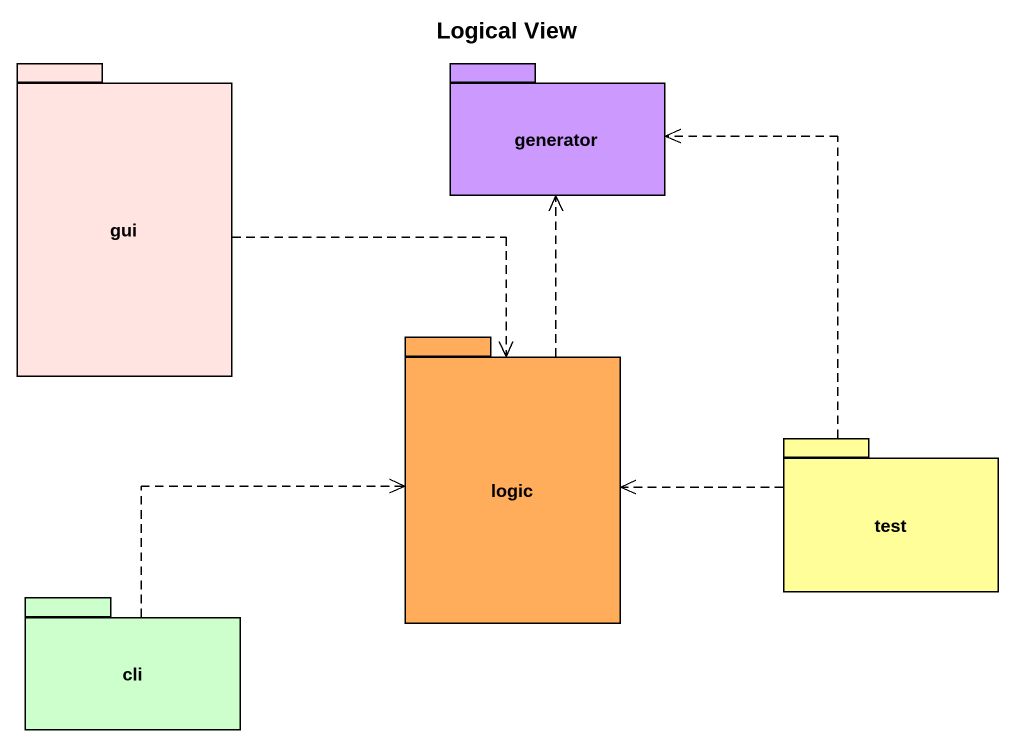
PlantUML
@startuml
title Logical View
package gui #FFE4E1 {
}
package generator #CC99FF {
}
package logic #FFAD5B {
}
package test #FFFE99 {
}
package cli #CCFFCC {
}
gui ..> logic
logic .up.> generator
test .up.> generator
test .left.> logic
cli .right.> logic
@enduml
